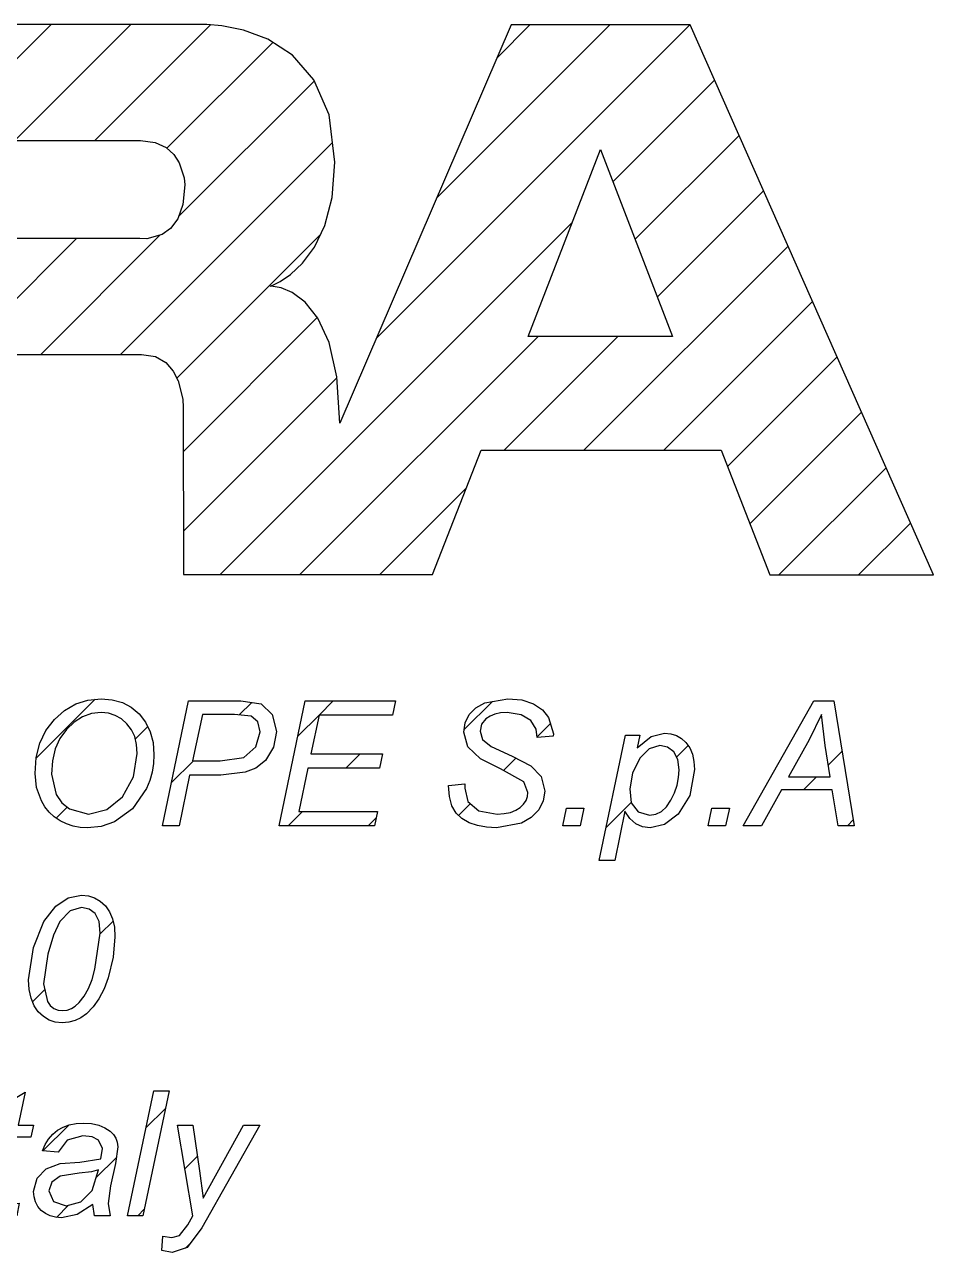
# Model space of a CAD drawing. Extents: x 165 to 842, y 228 to 389.
# Drawn here: x 790.9 to 842, y 296.8 to 365.9 of the extents above; entities that cross this region are included whole.
import ezdxf

# ---------------------------------------------------------------- set-up
doc = ezdxf.new("R2010")
doc.units = 0
doc.layers.add('DIM', color=3, linetype='CONTINUOUS')
doc.layers.add('LAYER_1', color=7, linetype='CONTINUOUS')

# ---------------------------------------------------------------- blocks, each defined once
blk = doc.blocks.new('ebara logo 2016')
at = {"layer": 'LAYER_1', "color": 250}
for points in [[(12.5697, 79.3393), (14.0352, 79.3393), (14.1922, 79.3137), (14.3096, 79.2462), (14.3932, 79.1508), (14.4487, 79.0415), (14.4985, 78.8367), (14.5049, 78.7436), (14.5093, 76.8657), (17.3065, 76.8657), (17.8547, 78.2611), (20.552, 78.2611), (21.1002, 76.8595), (22.9382, 76.8602), (20.2031, 83.0438), (18.193, 83.0431), (16.2663, 78.5665), (16.2326, 79.0851), (16.1436, 79.4718), (16.0179, 79.7459), (15.8738, 79.9268), (15.7296, 80.0338), (15.6039, 80.0862), (15.5149, 80.1035), (15.4812, 80.105), (15.5126, 80.1169), (15.5954, 80.1583), (15.7123, 80.2377), (15.8464, 80.3635), (15.9803, 80.5442), (16.0971, 80.7884), (16.1794, 81.1043), (16.2102, 81.5006), (16.1448, 82.0329), (15.9739, 82.4268), (15.7329, 82.7031), (15.4567, 82.8824), (15.1807, 82.9857), (14.94, 83.0337), (14.7698, 83.0473), (14.7052, 83.0472), (11.0481, 83.0472)], [(11.0481, 81.7434), (14.0235, 81.7434), (14.188, 81.722), (14.3116, 81.6656), (14.4002, 81.5858), (14.4596, 81.4943), (14.514, 81.323), (14.5218, 81.2452), (14.5002, 81.0242), (14.443, 80.8642), (14.3622, 80.7555), (14.2696, 80.6884), (14.0962, 80.6398), (14.0174, 80.6409), (11.0481, 80.6419)]]:
    blk.add_lwpolyline(points, dxfattribs=at)
for points in [[(19.1942, 81.6407), (20.0038, 79.5413), (18.3839, 79.5413), (19.1942, 81.6407)], [(12.839, 74.628), (12.8526, 74.8067), (12.8932, 74.9676), (12.961, 75.1107), (13.0558, 75.2359), (13.1702, 75.3374), (13.296, 75.4099), (13.4333, 75.4535), (13.5823, 75.468), (13.7074, 75.4573), (13.8204, 75.4253), (13.9213, 75.3719), (14.01, 75.297), (14.0823, 75.2043), (14.134, 75.097), (14.1651, 74.9751), (14.1754, 74.8386), (14.1702, 74.738), (14.1546, 74.6411), (14.1286, 74.5479), (14.0921, 74.4583), (13.9348, 74.2316), (13.7317, 74.0848), (13.5838, 74.033), (13.4273, 74.0158), (13.3448, 74.0208), (13.2661, 74.0359), (13.1913, 74.0611), (13.1202, 74.0963), (13.0551, 74.1405), (12.9985, 74.1927), (12.9502, 74.2528), (12.9103, 74.3209), (12.8569, 74.4698), (12.839, 74.628)], [(14.2703, 74.0397), (14.5642, 75.4442), (15.1506, 75.4442), (15.3791, 75.4092), (15.505, 75.2895), (15.555, 75.0992), (15.5194, 74.9219), (15.4298, 74.7735), (15.3203, 74.6855), (15.2012, 74.6414), (14.9285, 74.6097), (14.5767, 74.6097), (14.458, 74.0397), (14.2703, 74.0397)], [(15.5829, 74.0397), (15.8769, 75.4442), (16.8906, 75.4442), (16.8569, 75.2843), (16.0312, 75.2843), (15.939, 74.8474), (16.7437, 74.8474), (16.7104, 74.6872), (15.9056, 74.6872), (15.8039, 74.1986), (16.6882, 74.1986), (16.6548, 74.0397), (15.5829, 74.0397)], [(17.4864, 74.4939), (17.6702, 74.5109), (17.6685, 74.4622), (17.7058, 74.3131), (17.8294, 74.2088), (18.0344, 74.1718), (18.1136, 74.1764), (18.1829, 74.1902), (18.2423, 74.2133), (18.2915, 74.2457), (18.3303, 74.2839), (18.358, 74.3247), (18.3746, 74.3682), (18.3801, 74.4144), (18.3333, 74.5351), (18.0717, 74.6806), (17.8458, 74.7908), (17.7058, 74.9262), (17.6607, 75.0936), (17.6756, 75.1965), (17.7202, 75.2888), (17.7933, 75.3658), (17.8938, 75.4223), (18.1522, 75.468), (18.3104, 75.4537), (18.4416, 75.4105), (18.5431, 75.3435), (18.6126, 75.2574), (18.6656, 75.0743), (18.6646, 75.0456), (18.4837, 75.0312), (18.473, 75.124), (18.4138, 75.2228), (18.3029, 75.2875), (18.1456, 75.3121), (18.0731, 75.3077), (18.0092, 75.2947), (17.9538, 75.2732), (17.9069, 75.2431), (17.858, 75.1817), (17.8418, 75.1031), (17.8687, 75.0106), (17.9654, 74.9308), (18.2019, 74.8206), (18.4108, 74.715), (18.5285, 74.592), (18.5697, 74.4278), (18.5525, 74.3182), (18.5004, 74.2173), (18.4177, 74.132), (18.3085, 74.0685), (18.0276, 74.0158), (17.9139, 74.0223), (17.811, 74.0418), (17.7191, 74.0743), (17.6381, 74.1198), (17.5721, 74.1821), (17.5248, 74.2653), (17.4962, 74.3692), (17.4864, 74.4939)], [(20.7993, 74.0397), (21.5952, 75.4442), (21.8166, 75.4442), (22.0484, 74.0397), (21.8666, 74.0397), (21.7986, 74.4439), (21.2302, 74.4439), (21.0053, 74.0397), (20.7993, 74.0397)], [(13.0238, 74.6185), (13.0751, 74.3912), (13.1389, 74.299), (13.2278, 74.2294), (13.4417, 74.1708), (13.6477, 74.2222), (13.8223, 74.3651), (13.9439, 74.59), (13.9884, 74.8529), (13.9811, 74.9526), (13.9592, 75.0415), (13.9226, 75.1198), (13.8713, 75.1875), (13.8091, 75.242), (13.7401, 75.2809), (13.6641, 75.3043), (13.5813, 75.3121), (13.4744, 75.3003), (13.374, 75.265), (13.2801, 75.2061), (13.1925, 75.1237), (13.1187, 75.0215), (13.066, 74.9032), (13.0343, 74.7689), (13.0238, 74.6185)], [(14.6103, 74.7689), (14.9197, 74.7689), (15.1842, 74.8075), (15.3193, 74.9259), (15.37, 75.0946), (15.3432, 75.2071), (15.2676, 75.2712), (15.0796, 75.2918), (14.7196, 75.2918), (14.6103, 74.7689)], [(21.3107, 74.5887), (21.7754, 74.5887), (21.7207, 74.9412), (21.6815, 75.2908), (21.5416, 75.0044), (21.3107, 74.5887)], [(19.1819, 73.6499), (19.4762, 75.057), (19.6361, 75.057), (19.6064, 74.9154), (19.7659, 75.0442), (19.9151, 75.0802), (19.9848, 75.0736), (20.0482, 75.0537), (20.1054, 75.0206), (20.1564, 74.9743), (20.1983, 74.9156), (20.2282, 74.8455), (20.2462, 74.764), (20.2522, 74.6711), (20.1996, 74.3811), (20.0701, 74.1708), (19.9151, 74.0541), (19.7542, 74.0168), (19.6677, 74.0284), (19.5916, 74.0632), (19.5258, 74.1212), (19.4703, 74.2025), (19.3556, 73.6499), (19.1819, 73.6499)], [(19.5249, 74.4553), (19.5413, 74.2974), (19.6198, 74.1967), (19.7463, 74.1584), (19.8175, 74.1689), (19.8815, 74.2005), (19.9382, 74.253), (19.9877, 74.3265), (20.028, 74.411), (20.0568, 74.4965), (20.0741, 74.5829), (20.0799, 74.6702), (20.0645, 74.7847), (20.0181, 74.87), (19.9487, 74.9227), (19.864, 74.9403), (19.7414, 74.9053), (19.6368, 74.801), (19.5567, 74.6309), (19.5249, 74.4553)], [(18.7702, 74.0397), (18.8114, 74.2362), (19.0076, 74.2362), (18.9655, 74.0397), (18.7702, 74.0397)], [(20.4065, 74.0397), (20.4477, 74.2362), (20.6439, 74.2362), (20.6018, 74.0397), (20.4065, 74.0397)], [(12.767, 72.3085), (12.8199, 72.6709), (12.9383, 72.9648), (13.0734, 73.1372), (13.211, 73.2287), (13.3608, 73.2582), (13.438, 73.2507), (13.5085, 73.2281), (13.5724, 73.1905), (13.6296, 73.1381), (13.6768, 73.0717), (13.7105, 72.992), (13.7308, 72.8989), (13.7375, 72.7925), (13.7187, 72.5608), (13.6626, 72.3318), (13.6142, 72.2051), (13.5572, 72.0953), (13.4916, 72.0024), (13.4174, 71.9263), (13.355, 71.8814), (13.2883, 71.8495), (13.2175, 71.8303), (13.1424, 71.8239), (13.0665, 71.8316), (12.9967, 71.8549), (12.933, 71.8936), (12.8755, 71.9479), (12.8281, 72.017), (12.7942, 72.1001), (12.7738, 72.1973), (12.767, 72.3085)], [(12.9347, 72.2644), (12.9776, 72.0623), (13.0103, 72.0183), (13.0502, 71.987), (13.0971, 71.9682), (13.1512, 71.9619), (13.2003, 71.9676), (13.2471, 71.9846), (13.2917, 72.0129), (13.334, 72.0528), (13.3897, 72.1245), (13.4382, 72.211), (13.4792, 72.3125), (13.5129, 72.4289), (13.5727, 72.8337), (13.5582, 72.9639), (13.5145, 73.0521), (13.4475, 73.1023), (13.3618, 73.1192), (13.233, 73.0835), (13.1185, 72.9619), (13.0459, 72.8101), (12.9834, 72.5979), (12.9347, 72.2644)], [(12.6614, 69.7968), (12.633, 69.6549), (12.512, 69.6386), (12.4193, 69.6514), (12.3475, 69.6896), (12.3014, 69.7939), (12.3263, 69.9482), (12.4499, 70.5391), (12.3128, 70.5391), (12.3406, 70.6732), (12.4777, 70.6732), (12.5303, 70.9234), (12.7288, 71.043), (12.651, 70.6732), (12.8217, 70.6732), (12.7929, 70.5391), (12.6232, 70.5391), (12.5054, 69.9767), (12.4835, 69.8485), (12.5012, 69.8014), (12.5591, 69.7854), (12.6614, 69.7968)], [(13.8792, 69.6559), (14.1725, 71.0604), (14.3458, 71.0604), (14.0525, 69.6559), (13.8792, 69.6559)], [(13.4874, 69.7824), (13.3141, 69.669), (13.1359, 69.633), (13.0689, 69.6382), (13.0086, 69.6537), (12.9552, 69.6795), (12.9086, 69.7157), (12.871, 69.7601), (12.8442, 69.8102), (12.828, 69.8662), (12.8226, 69.928), (12.8612, 70.0787), (12.9642, 70.1843), (13.1215, 70.2412), (13.3432, 70.2595), (13.5773, 70.2939), (13.5976, 70.4119), (13.5535, 70.5068), (13.4792, 70.5425), (13.3772, 70.5545), (13.1987, 70.5061), (13.0976, 70.3688), (12.922, 70.3841), (12.9529, 70.4552), (12.9915, 70.5176), (13.0379, 70.5711), (13.0921, 70.616), (13.1542, 70.6512), (13.2238, 70.6763), (13.301, 70.6914), (13.3857, 70.6964), (13.4752, 70.6908), (13.5549, 70.6738), (13.6247, 70.6456), (13.6846, 70.6062), (13.7215, 70.5703), (13.7479, 70.5292), (13.7637, 70.4831), (13.769, 70.4319), (13.7451, 70.2432), (13.6885, 69.9901), (13.6617, 69.7939), (13.683, 69.6559), (13.5074, 69.6559), (13.4874, 69.7824)], [(14.2634, 69.2632), (14.2739, 69.426), (14.3785, 69.4106), (14.4635, 69.4345), (14.5557, 69.5535), (14.611, 69.653), (14.4416, 70.6732), (14.612, 70.6732), (14.6888, 70.1588), (14.7281, 69.8541), (15.1833, 70.6732), (15.3641, 70.6732), (14.7156, 69.5208), (14.5489, 69.2975), (14.3811, 69.2429), (14.2634, 69.2632)], [(13.5515, 70.1713), (13.4734, 70.1493), (13.3341, 70.133), (13.1205, 70.099), (13.0267, 70.0333), (12.995, 69.9339), (13.0453, 69.8138), (13.1885, 69.7671), (13.3543, 69.8125), (13.4796, 69.9394), (13.5515, 70.1713)]]:
    blk.add_lwpolyline(points, close=True, dxfattribs=at)

msp = doc.modelspace()

# ---------------------------------------------------------------- linework, layer by layer
at = {"layer": 'DIM', "color": 250}
for p, q in [((785.913, 359.351), (792.432, 365.87)), ((790.403, 359.351), (796.922, 365.87)), ((794.893, 359.351), (801.396, 365.854)), ((810.726, 348.243), (828.336, 365.853)), ((814.119, 356.126), (823.844, 365.851)), ((817.512, 364.009), (819.352, 365.85)), ((798.948, 358.916), (804.899, 364.866)), ((799.596, 355.074), (807.233, 362.71)), ((824.006, 357.032), (829.726, 362.752)), ((825.255, 353.792), (831.103, 359.639)), ((796.343, 347.33), (808.254, 359.241)), ((826.505, 350.552), (832.48, 356.526)), ((799.502, 345.999), (807.591, 354.088)), ((801.935, 334.962), (821.738, 354.765)), ((776.121, 336.089), (793.872, 353.839)), ((791.853, 347.33), (798.564, 354.041)), ((822.383, 341.939), (833.857, 353.413)), ((826.873, 341.939), (835.234, 350.3)), ((799.869, 341.876), (807.396, 349.403)), ((806.426, 334.962), (819.804, 348.34)), ((817.893, 341.939), (824.294, 348.34)), ((830.454, 341.03), (836.611, 347.187)), ((799.88, 337.396), (808.504, 346.021)), ((831.717, 337.803), (837.988, 344.074)), ((833.336, 334.931), (839.365, 340.96)), ((810.916, 334.962), (815.784, 339.83)), ((837.827, 334.933), (840.742, 337.847)), ((791.599, 324.625), (794.914, 327.941)), ((807.499, 327.055), (808.298, 327.855)), ((803.016, 327.062), (803.713, 327.759)), ((815.662, 326.238), (817.247, 327.823)), ((806.306, 325.863), (807.494, 327.05)), ((819.752, 325.838), (820.499, 326.585)), ((797.168, 325.705), (797.87, 326.407)), ((827.587, 324.693), (828.237, 325.343)), ((799.194, 323.241), (800.432, 324.478)), ((809.003, 324.07), (809.804, 324.871)), ((817.86, 323.946), (818.549, 324.635)), ((836.113, 324.239), (836.89, 325.016)), ((834.728, 322.853), (835.452, 323.577)), ((792.725, 321.261), (793.347, 321.883)), ((815.333, 321.418), (816.001, 322.087)), ((823.637, 320.743), (825.042, 322.148)), ((805.766, 320.832), (806.56, 321.627)), ((810.256, 320.832), (810.708, 321.284)), ((837.197, 320.832), (837.526, 321.162)), ((795.195, 314.751), (795.917, 315.474)), ((791.388, 310.944), (792.08, 311.636)), ((797.766, 303.852), (798.861, 304.947)), ((791.976, 302.552), (793.429, 304.005)), ((794.958, 301.044), (796.108, 302.194)), ((799.954, 301.549), (800.659, 302.255)), ((792.735, 298.821), (793.422, 299.508)), ((797.317, 298.913), (797.676, 299.272)), ((799.983, 297.088), (800.283, 297.389))]:
    msp.add_line(p, q, dxfattribs=at)

# ---------------------------------------------------------------- block references
at = {"layer": 'DIM', "xscale": 5, "yscale": 5, "zscale": 5}
msp.add_blockref('ebara logo 2016', (727.339, -49.366), dxfattribs=at)

doc.saveas('drawing.dxf')
